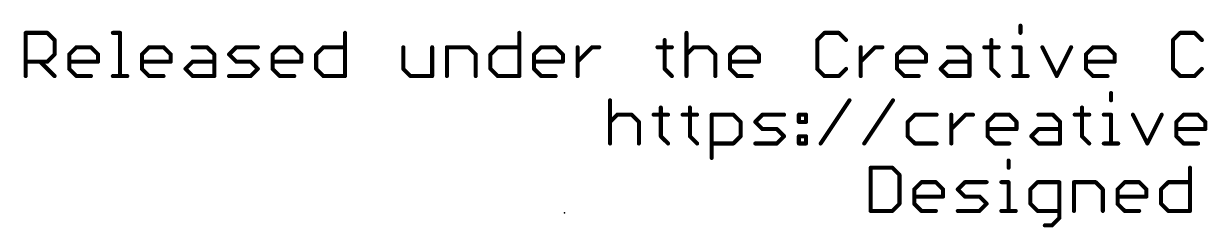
# Model space of a CAD drawing. Extents: x -4.6 to 2.4, y -0.27 to 3.4.
# Drawn here: x -4.6 to -2.849, y -0.271 to 0.031 of the extents above; entities that cross this region are included whole.
import ezdxf

# ---------------------------------------------------------------- set-up
doc = ezdxf.new("R2010")
doc.units = 0
doc.layers.add('23', color=7, linetype='CONTINUOUS')
doc.layers.add('51', color=253, linetype='CONTINUOUS')

msp = doc.modelspace()

# ---------------------------------------------------------------- linework, layer by layer
at = {"layer": '23'}
msp.add_point((-3.8, -0.25), dxfattribs=at)
at = {"layer": '51', "const_width": 0.006}
for points in [[(-4.597, -0.047), (-4.597, 0.017055)], [(-4.597, 0.017055), (-4.564973, 0.017055)], [(-4.564973, 0.017055), (-4.554297, 0.006379)], [(-4.46809, 0.017055), (-4.457414, 0.017055)], [(-4.457414, 0.017055), (-4.457414, -0.047)], [(-4.124597, 0.017055), (-4.124597, -0.047)], [(-3.866777, 0.017055), (-3.866777, -0.047)], [(-3.619433, 0.017055), (-3.619433, -0.047)], [(-3.415392, 0.017055), (-3.426068, 0.006379)], [(-3.394041, 0.017055), (-3.415392, 0.017055)], [(-3.383365, 0.006379), (-3.394041, 0.017055)], [(-3.125345, 0.02773), (-3.125345, 0.017055)], [(-2.88901, 0.017055), (-2.899686, 0.006379)], [(-2.867658, 0.017055), (-2.88901, 0.017055)], [(-2.856983, 0.006379), (-2.867658, 0.017055)], [(-4.554297, 0.006379), (-4.554297, -0.014973)], [(-3.651727, 0.006379), (-3.651727, -0.036324)], [(-3.426068, 0.006379), (-3.426068, -0.036324)], [(-3.168315, 0.006379), (-3.168315, -0.036324)], [(-2.899686, 0.006379), (-2.899686, -0.036324)], [(-4.554297, -0.014973), (-4.564973, -0.025648)], [(-4.532545, -0.014973), (-4.521869, -0.004297)], [(-4.532545, -0.036324), (-4.532545, -0.014973)], [(-4.521869, -0.004297), (-4.500518, -0.004297)], [(-4.500518, -0.004297), (-4.489842, -0.014973)], [(-4.489842, -0.014973), (-4.489842, -0.025648)], [(-4.42512, -0.014973), (-4.414444, -0.004297)], [(-4.42512, -0.036324), (-4.42512, -0.014973)], [(-4.414444, -0.004297), (-4.393093, -0.004297)], [(-4.393093, -0.004297), (-4.382417, -0.014973)], [(-4.382417, -0.014973), (-4.382417, -0.025648)], [(-4.349989, -0.004297), (-4.328638, -0.004297)], [(-4.328638, -0.004297), (-4.317962, -0.014973)], [(-4.317962, -0.014973), (-4.317962, -0.047)], [(-4.29621, -0.014973), (-4.285534, -0.004297)], [(-4.285534, -0.025648), (-4.29621, -0.014973)], [(-4.285534, -0.004297), (-4.253507, -0.004297)], [(-4.231755, -0.014973), (-4.221079, -0.004297)], [(-4.231755, -0.036324), (-4.231755, -0.014973)], [(-4.221079, -0.004297), (-4.199728, -0.004297)], [(-4.199728, -0.004297), (-4.189052, -0.014973)], [(-4.189052, -0.014973), (-4.189052, -0.025648)], [(-4.1673, -0.014973), (-4.156625, -0.004297)], [(-4.1673, -0.036324), (-4.1673, -0.014973)], [(-4.156625, -0.004297), (-4.124597, -0.004297)], [(-4.03839, -0.004297), (-4.03839, -0.036324)], [(-3.995687, -0.047), (-3.995687, -0.004297)], [(-3.973935, -0.047), (-3.973935, -0.004297)], [(-3.973935, -0.004297), (-3.941908, -0.004297)], [(-3.941908, -0.004297), (-3.931232, -0.014973)], [(-3.931232, -0.014973), (-3.931232, -0.047)], [(-3.90948, -0.014973), (-3.898805, -0.004297)], [(-3.90948, -0.036324), (-3.90948, -0.014973)], [(-3.898805, -0.004297), (-3.866777, -0.004297)], [(-3.845025, -0.014973), (-3.83435, -0.004297)], [(-3.845025, -0.036324), (-3.845025, -0.014973)], [(-3.83435, -0.004297), (-3.812998, -0.004297)], [(-3.812998, -0.004297), (-3.802322, -0.014973)], [(-3.802322, -0.014973), (-3.802322, -0.025648)], [(-3.78057, -0.047), (-3.78057, -0.004297)], [(-3.78057, -0.025648), (-3.759219, -0.004297)], [(-3.759219, -0.004297), (-3.748543, -0.004297)], [(-3.662403, -0.004297), (-3.641051, -0.004297)], [(-3.619433, -0.014973), (-3.608757, -0.004297)], [(-3.608757, -0.004297), (-3.587406, -0.004297)], [(-3.587406, -0.004297), (-3.57673, -0.014973)], [(-3.57673, -0.014973), (-3.57673, -0.047)], [(-3.554978, -0.014973), (-3.544302, -0.004297)], [(-3.554978, -0.036324), (-3.554978, -0.014973)], [(-3.544302, -0.004297), (-3.522951, -0.004297)], [(-3.522951, -0.004297), (-3.512275, -0.014973)], [(-3.512275, -0.014973), (-3.512275, -0.025648)], [(-3.361613, -0.047), (-3.361613, -0.004297)], [(-3.361613, -0.025648), (-3.340262, -0.004297)], [(-3.340262, -0.004297), (-3.329586, -0.004297)], [(-3.307901, -0.014973), (-3.297225, -0.004297)], [(-3.307901, -0.036324), (-3.307901, -0.014973)], [(-3.297225, -0.004297), (-3.275873, -0.004297)], [(-3.275873, -0.004297), (-3.265197, -0.014973)], [(-3.265197, -0.014973), (-3.265197, -0.025648)], [(-3.23277, -0.004297), (-3.211418, -0.004297)], [(-3.211418, -0.004297), (-3.200742, -0.014973)], [(-3.200742, -0.014973), (-3.200742, -0.047)], [(-3.178991, -0.004297), (-3.157639, -0.004297)], [(-3.136021, -0.004297), (-3.125345, -0.004297)], [(-3.125345, -0.004297), (-3.125345, -0.047)], [(-3.093051, -0.004297), (-3.071699, -0.047)], [(-3.071699, -0.047), (-3.050348, -0.004297)], [(-3.028596, -0.014973), (-3.01792, -0.004297)], [(-3.028596, -0.036324), (-3.028596, -0.014973)], [(-3.01792, -0.004297), (-2.996568, -0.004297)], [(-2.996568, -0.004297), (-2.985893, -0.014973)], [(-2.985893, -0.014973), (-2.985893, -0.025648)], [(-4.564973, -0.025648), (-4.597, -0.025648)], [(-4.575648, -0.025648), (-4.554297, -0.047)], [(-4.489842, -0.025648), (-4.532545, -0.025648)], [(-4.521869, -0.047), (-4.532545, -0.036324)], [(-4.382417, -0.025648), (-4.42512, -0.025648)], [(-4.414444, -0.047), (-4.42512, -0.036324)], [(-4.360665, -0.036324), (-4.349989, -0.025648)], [(-4.349989, -0.047), (-4.360665, -0.036324)], [(-4.349989, -0.025648), (-4.317962, -0.025648)], [(-4.264183, -0.025648), (-4.285534, -0.025648)], [(-4.253507, -0.036324), (-4.264183, -0.025648)], [(-4.264183, -0.047), (-4.253507, -0.036324)], [(-4.189052, -0.025648), (-4.231755, -0.025648)], [(-4.221079, -0.047), (-4.231755, -0.036324)], [(-4.156625, -0.047), (-4.1673, -0.036324)], [(-4.03839, -0.036324), (-4.027715, -0.047)], [(-3.898805, -0.047), (-3.90948, -0.036324)], [(-3.802322, -0.025648), (-3.845025, -0.025648)], [(-3.83435, -0.047), (-3.845025, -0.036324)], [(-3.651727, -0.036324), (-3.641051, -0.047)], [(-3.512275, -0.025648), (-3.554978, -0.025648)], [(-3.544302, -0.047), (-3.554978, -0.036324)], [(-3.426068, -0.036324), (-3.415392, -0.047)], [(-3.394041, -0.047), (-3.383365, -0.036324)], [(-3.265197, -0.025648), (-3.307901, -0.025648)], [(-3.297225, -0.047), (-3.307901, -0.036324)], [(-3.243446, -0.036324), (-3.23277, -0.025648)], [(-3.23277, -0.047), (-3.243446, -0.036324)], [(-3.23277, -0.025648), (-3.200742, -0.025648)], [(-3.168315, -0.036324), (-3.157639, -0.047)], [(-2.985893, -0.025648), (-3.028596, -0.025648)], [(-3.01792, -0.047), (-3.028596, -0.036324)], [(-2.899686, -0.036324), (-2.88901, -0.047)], [(-2.867658, -0.047), (-2.856983, -0.036324)], [(-4.500518, -0.047), (-4.521869, -0.047)], [(-4.46809, -0.047), (-4.446739, -0.047)], [(-4.393093, -0.047), (-4.414444, -0.047)], [(-4.317962, -0.047), (-4.349989, -0.047)], [(-4.29621, -0.047), (-4.264183, -0.047)], [(-4.199728, -0.047), (-4.221079, -0.047)], [(-4.124597, -0.047), (-4.156625, -0.047)], [(-4.027715, -0.047), (-3.995687, -0.047)], [(-3.866777, -0.047), (-3.898805, -0.047)], [(-3.812998, -0.047), (-3.83435, -0.047)], [(-3.522951, -0.047), (-3.544302, -0.047)], [(-3.415392, -0.047), (-3.394041, -0.047)], [(-3.275873, -0.047), (-3.297225, -0.047)], [(-3.200742, -0.047), (-3.23277, -0.047)], [(-3.136021, -0.047), (-3.114669, -0.047)], [(-2.996568, -0.047), (-3.01792, -0.047)], [(-2.88901, -0.047), (-2.867658, -0.047)], [(-2.99138, -0.07227), (-2.99138, -0.082945)], [(-3.732545, -0.082945), (-3.732545, -0.147)], [(-3.421013, -0.147), (-3.37831, -0.082945)], [(-3.356558, -0.147), (-3.313855, -0.082945)], [(-3.732545, -0.114973), (-3.721869, -0.104297)], [(-3.721869, -0.104297), (-3.700518, -0.104297)], [(-3.700518, -0.104297), (-3.689842, -0.114973)], [(-3.66809, -0.104297), (-3.646739, -0.104297)], [(-3.657414, -0.093621), (-3.657414, -0.136324)], [(-3.62512, -0.104297), (-3.603769, -0.104297)], [(-3.614444, -0.093621), (-3.614444, -0.136324)], [(-3.58215, -0.168352), (-3.58215, -0.104297)], [(-3.58215, -0.104297), (-3.550123, -0.104297)], [(-3.550123, -0.104297), (-3.539447, -0.114973)], [(-3.517695, -0.114973), (-3.507019, -0.104297)], [(-3.507019, -0.104297), (-3.474992, -0.104297)], [(-3.45324, -0.104297), (-3.442564, -0.104297)], [(-3.45324, -0.114973), (-3.45324, -0.104297)], [(-3.442564, -0.104297), (-3.442564, -0.114973)], [(-3.281427, -0.104297), (-3.292103, -0.114973)], [(-3.2494, -0.104297), (-3.281427, -0.104297)], [(-3.227648, -0.147), (-3.227648, -0.104297)], [(-3.227648, -0.125648), (-3.206296, -0.104297)], [(-3.206296, -0.104297), (-3.19562, -0.104297)], [(-3.173935, -0.114973), (-3.16326, -0.104297)], [(-3.16326, -0.104297), (-3.141908, -0.104297)], [(-3.141908, -0.104297), (-3.131232, -0.114973)], [(-3.098805, -0.104297), (-3.077453, -0.104297)], [(-3.077453, -0.104297), (-3.066777, -0.114973)], [(-3.045025, -0.104297), (-3.023674, -0.104297)], [(-3.03435, -0.093621), (-3.03435, -0.136324)], [(-3.002055, -0.104297), (-2.99138, -0.104297)], [(-2.99138, -0.104297), (-2.99138, -0.147)], [(-2.959085, -0.104297), (-2.937734, -0.147)], [(-2.937734, -0.147), (-2.916382, -0.104297)], [(-2.89463, -0.114973), (-2.883955, -0.104297)], [(-2.883955, -0.104297), (-2.862603, -0.104297)], [(-2.862603, -0.104297), (-2.851927, -0.114973)], [(-3.689842, -0.114973), (-3.689842, -0.147)], [(-3.539447, -0.114973), (-3.539447, -0.136324)], [(-3.507019, -0.125648), (-3.517695, -0.114973)], [(-3.442564, -0.114973), (-3.45324, -0.114973)], [(-3.292103, -0.114973), (-3.292103, -0.136324)], [(-3.173935, -0.136324), (-3.173935, -0.114973)], [(-3.131232, -0.114973), (-3.131232, -0.125648)], [(-3.066777, -0.114973), (-3.066777, -0.147)], [(-2.89463, -0.136324), (-2.89463, -0.114973)], [(-2.851927, -0.114973), (-2.851927, -0.125648)], [(-3.657414, -0.136324), (-3.646739, -0.147)], [(-3.614444, -0.136324), (-3.603769, -0.147)], [(-3.539447, -0.136324), (-3.550123, -0.147)], [(-3.485668, -0.125648), (-3.507019, -0.125648)], [(-3.474992, -0.136324), (-3.485668, -0.125648)], [(-3.485668, -0.147), (-3.474992, -0.136324)], [(-3.45324, -0.136324), (-3.442564, -0.136324)], [(-3.45324, -0.147), (-3.45324, -0.136324)], [(-3.442564, -0.136324), (-3.442564, -0.147)], [(-3.292103, -0.136324), (-3.281427, -0.147)], [(-3.131232, -0.125648), (-3.173935, -0.125648)], [(-3.16326, -0.147), (-3.173935, -0.136324)], [(-3.10948, -0.136324), (-3.098805, -0.125648)], [(-3.098805, -0.147), (-3.10948, -0.136324)], [(-3.098805, -0.125648), (-3.066777, -0.125648)], [(-3.03435, -0.136324), (-3.023674, -0.147)], [(-2.851927, -0.125648), (-2.89463, -0.125648)], [(-2.883955, -0.147), (-2.89463, -0.136324)], [(-3.550123, -0.147), (-3.58215, -0.147)], [(-3.517695, -0.147), (-3.485668, -0.147)], [(-3.442564, -0.147), (-3.45324, -0.147)], [(-3.281427, -0.147), (-3.2494, -0.147)], [(-3.141908, -0.147), (-3.16326, -0.147)], [(-3.066777, -0.147), (-3.098805, -0.147)], [(-3.002055, -0.147), (-2.980704, -0.147)], [(-2.862603, -0.147), (-2.883955, -0.147)], [(-3.142959, -0.17227), (-3.142959, -0.182945)], [(-3.347, -0.182945), (-3.347, -0.247)], [(-3.314973, -0.182945), (-3.347, -0.182945)], [(-3.304297, -0.193621), (-3.314973, -0.182945)], [(-3.304297, -0.236324), (-3.304297, -0.193621)], [(-2.874597, -0.182945), (-2.874597, -0.247)], [(-3.282545, -0.214973), (-3.271869, -0.204297)], [(-3.271869, -0.204297), (-3.250518, -0.204297)], [(-3.250518, -0.204297), (-3.239842, -0.214973)], [(-3.21809, -0.214973), (-3.207414, -0.204297)], [(-3.207414, -0.204297), (-3.175387, -0.204297)], [(-3.153635, -0.204297), (-3.142959, -0.204297)], [(-3.142959, -0.204297), (-3.142959, -0.247)], [(-3.099989, -0.204297), (-3.110665, -0.214973)], [(-3.067962, -0.204297), (-3.099989, -0.204297)], [(-3.067962, -0.257676), (-3.067962, -0.204297)], [(-3.04621, -0.247), (-3.04621, -0.204297)], [(-3.04621, -0.204297), (-3.014183, -0.204297)], [(-3.014183, -0.204297), (-3.003507, -0.214973)], [(-2.981755, -0.214973), (-2.971079, -0.204297)], [(-2.971079, -0.204297), (-2.949728, -0.204297)], [(-2.949728, -0.204297), (-2.939052, -0.214973)], [(-2.9173, -0.214973), (-2.906625, -0.204297)], [(-2.906625, -0.204297), (-2.874597, -0.204297)], [(-3.282545, -0.236324), (-3.282545, -0.214973)], [(-3.239842, -0.225648), (-3.282545, -0.225648)], [(-3.239842, -0.214973), (-3.239842, -0.225648)], [(-3.207414, -0.225648), (-3.21809, -0.214973)], [(-3.186063, -0.225648), (-3.207414, -0.225648)], [(-3.175387, -0.236324), (-3.186063, -0.225648)], [(-3.110665, -0.214973), (-3.110665, -0.236324)], [(-3.003507, -0.214973), (-3.003507, -0.247)], [(-2.981755, -0.236324), (-2.981755, -0.214973)], [(-2.939052, -0.225648), (-2.981755, -0.225648)], [(-2.939052, -0.214973), (-2.939052, -0.225648)], [(-2.9173, -0.236324), (-2.9173, -0.214973)], [(-3.347, -0.247), (-3.314973, -0.247)], [(-3.314973, -0.247), (-3.304297, -0.236324)], [(-3.271869, -0.247), (-3.282545, -0.236324)], [(-3.250518, -0.247), (-3.271869, -0.247)], [(-3.21809, -0.247), (-3.186063, -0.247)], [(-3.186063, -0.247), (-3.175387, -0.236324)], [(-3.153635, -0.247), (-3.132284, -0.247)], [(-3.110665, -0.236324), (-3.099989, -0.247)], [(-3.099989, -0.247), (-3.067962, -0.247)], [(-2.971079, -0.247), (-2.981755, -0.236324)], [(-2.949728, -0.247), (-2.971079, -0.247)], [(-2.906625, -0.247), (-2.9173, -0.236324)], [(-2.874597, -0.247), (-2.906625, -0.247)], [(-3.078638, -0.268352), (-3.067962, -0.257676)], [(-3.089314, -0.268352), (-3.078638, -0.268352)]]:
    msp.add_lwpolyline(points, dxfattribs=at)
at = {"layer": '51', "const_width": 0.003}
for points in [[(-4.5955, 0.017055, 1), (-4.5985, 0.017055)], [(-4.597, 0.018555, 1), (-4.597, 0.015555)], [(-4.563912, 0.018115, 1), (-4.566033, 0.015994)], [(-4.564973, 0.015555, 1), (-4.564973, 0.018555)], [(-4.46809, 0.018555, 1), (-4.46809, 0.015555)], [(-4.455914, 0.017055, 1), (-4.458914, 0.017055)], [(-4.457414, 0.015555, 1), (-4.457414, 0.018555)], [(-4.123097, 0.017055, 1), (-4.126097, 0.017055)], [(-3.865277, 0.017055, 1), (-3.868277, 0.017055)], [(-3.617933, 0.017055, 1), (-3.620933, 0.017055)], [(-3.415392, 0.018555, 1), (-3.415392, 0.015555)], [(-3.414332, 0.015994, 1), (-3.416453, 0.018115)], [(-3.39298, 0.018115, 1), (-3.395101, 0.015994)], [(-3.394041, 0.015555, 1), (-3.394041, 0.018555)], [(-3.123845, 0.02773, 1), (-3.126845, 0.02773)], [(-3.126845, 0.017055, 1), (-3.123845, 0.017055)], [(-2.88901, 0.018555, 1), (-2.88901, 0.015555)], [(-2.887949, 0.015994, 1), (-2.890071, 0.018115)], [(-2.866598, 0.018115, 1), (-2.868719, 0.015994)], [(-2.867658, 0.015555, 1), (-2.867658, 0.018555)], [(-4.552797, 0.006379, 1), (-4.555797, 0.006379)], [(-4.555358, 0.005318, 1), (-4.553236, 0.00744)], [(-3.650227, 0.006379, 1), (-3.653227, 0.006379)], [(-3.424568, 0.006379, 1), (-3.427568, 0.006379)], [(-3.427129, 0.00744, 1), (-3.425007, 0.005318)], [(-3.384426, 0.005318, 1), (-3.382304, 0.00744)], [(-3.166815, 0.006379, 1), (-3.169815, 0.006379)], [(-2.898186, 0.006379, 1), (-2.901186, 0.006379)], [(-2.900746, 0.00744, 1), (-2.898625, 0.005318)], [(-2.858043, 0.005318, 1), (-2.855922, 0.00744)], [(-4.555797, -0.014973, 1), (-4.552797, -0.014973)], [(-4.553236, -0.016033, 1), (-4.555358, -0.013912)], [(-4.531045, -0.014973, 1), (-4.534045, -0.014973)], [(-4.533606, -0.013912, 1), (-4.531484, -0.016033)], [(-4.521869, -0.002797, 1), (-4.521869, -0.005797)], [(-4.520809, -0.005358, 1), (-4.52293, -0.003236)], [(-4.499457, -0.003236, 1), (-4.501578, -0.005358)], [(-4.500518, -0.005797, 1), (-4.500518, -0.002797)], [(-4.488342, -0.014973, 1), (-4.491342, -0.014973)], [(-4.490903, -0.016033, 1), (-4.488781, -0.013912)], [(-4.42362, -0.014973, 1), (-4.42662, -0.014973)], [(-4.426181, -0.013912, 1), (-4.424059, -0.016033)], [(-4.414444, -0.002797, 1), (-4.414444, -0.005797)], [(-4.413384, -0.005358, 1), (-4.415505, -0.003236)], [(-4.392032, -0.003236, 1), (-4.394153, -0.005358)], [(-4.393093, -0.005797, 1), (-4.393093, -0.002797)], [(-4.380917, -0.014973, 1), (-4.383917, -0.014973)], [(-4.383478, -0.016033, 1), (-4.381356, -0.013912)], [(-4.349989, -0.002797, 1), (-4.349989, -0.005797)], [(-4.327577, -0.003236, 1), (-4.329698, -0.005358)], [(-4.328638, -0.005797, 1), (-4.328638, -0.002797)], [(-4.316462, -0.014973, 1), (-4.319462, -0.014973)], [(-4.319023, -0.016033, 1), (-4.316901, -0.013912)], [(-4.295149, -0.013912, 1), (-4.297271, -0.016033)], [(-4.297271, -0.013912, 1), (-4.295149, -0.016033)], [(-4.285534, -0.002797, 1), (-4.285534, -0.005797)], [(-4.284474, -0.005358, 1), (-4.286595, -0.003236)], [(-4.253507, -0.005797, 1), (-4.253507, -0.002797)], [(-4.230255, -0.014973, 1), (-4.233255, -0.014973)], [(-4.232816, -0.013912, 1), (-4.230695, -0.016033)], [(-4.221079, -0.002797, 1), (-4.221079, -0.005797)], [(-4.220019, -0.005358, 1), (-4.22214, -0.003236)], [(-4.198667, -0.003236, 1), (-4.200789, -0.005358)], [(-4.199728, -0.005797, 1), (-4.199728, -0.002797)], [(-4.187552, -0.014973, 1), (-4.190552, -0.014973)], [(-4.190113, -0.016033, 1), (-4.187991, -0.013912)], [(-4.1658, -0.014973, 1), (-4.1688, -0.014973)], [(-4.168361, -0.013912, 1), (-4.16624, -0.016033)], [(-4.156625, -0.002797, 1), (-4.156625, -0.005797)], [(-4.155564, -0.005358, 1), (-4.157685, -0.003236)], [(-4.124597, -0.005797, 1), (-4.124597, -0.002797)], [(-4.03689, -0.004297, 1), (-4.03989, -0.004297)], [(-3.994187, -0.004297, 1), (-3.997187, -0.004297)], [(-3.972435, -0.004297, 1), (-3.975435, -0.004297)], [(-3.973935, -0.002797, 1), (-3.973935, -0.005797)], [(-3.940847, -0.003236, 1), (-3.942969, -0.005358)], [(-3.941908, -0.005797, 1), (-3.941908, -0.002797)], [(-3.929732, -0.014973, 1), (-3.932732, -0.014973)], [(-3.932293, -0.016033, 1), (-3.930172, -0.013912)], [(-3.90798, -0.014973, 1), (-3.91098, -0.014973)], [(-3.910541, -0.013912, 1), (-3.90842, -0.016033)], [(-3.898805, -0.002797, 1), (-3.898805, -0.005797)], [(-3.897744, -0.005358, 1), (-3.899865, -0.003236)], [(-3.866777, -0.005797, 1), (-3.866777, -0.002797)], [(-3.843525, -0.014973, 1), (-3.846525, -0.014973)], [(-3.846086, -0.013912, 1), (-3.843965, -0.016033)], [(-3.83435, -0.002797, 1), (-3.83435, -0.005797)], [(-3.833289, -0.005358, 1), (-3.83541, -0.003236)], [(-3.811937, -0.003236, 1), (-3.814059, -0.005358)], [(-3.812998, -0.005797, 1), (-3.812998, -0.002797)], [(-3.800822, -0.014973, 1), (-3.803822, -0.014973)], [(-3.803383, -0.016033, 1), (-3.801262, -0.013912)], [(-3.77907, -0.004297, 1), (-3.78207, -0.004297)], [(-3.759219, -0.002797, 1), (-3.759219, -0.005797)], [(-3.758158, -0.005358, 1), (-3.76028, -0.003236)], [(-3.748543, -0.005797, 1), (-3.748543, -0.002797)], [(-3.662403, -0.002797, 1), (-3.662403, -0.005797)], [(-3.641051, -0.005797, 1), (-3.641051, -0.002797)], [(-3.620494, -0.013912, 1), (-3.618372, -0.016033)], [(-3.608757, -0.002797, 1), (-3.608757, -0.005797)], [(-3.607697, -0.005358, 1), (-3.609818, -0.003236)], [(-3.586345, -0.003236, 1), (-3.588466, -0.005358)], [(-3.587406, -0.005797, 1), (-3.587406, -0.002797)], [(-3.57523, -0.014973, 1), (-3.57823, -0.014973)], [(-3.57779, -0.016033, 1), (-3.575669, -0.013912)], [(-3.553478, -0.014973, 1), (-3.556478, -0.014973)], [(-3.556039, -0.013912, 1), (-3.553917, -0.016033)], [(-3.544302, -0.002797, 1), (-3.544302, -0.005797)], [(-3.543242, -0.005358, 1), (-3.545363, -0.003236)], [(-3.52189, -0.003236, 1), (-3.524011, -0.005358)], [(-3.522951, -0.005797, 1), (-3.522951, -0.002797)], [(-3.510775, -0.014973, 1), (-3.513775, -0.014973)], [(-3.513336, -0.016033, 1), (-3.511214, -0.013912)], [(-3.360113, -0.004297, 1), (-3.363113, -0.004297)], [(-3.340262, -0.002797, 1), (-3.340262, -0.005797)], [(-3.339201, -0.005358, 1), (-3.341322, -0.003236)], [(-3.329586, -0.005797, 1), (-3.329586, -0.002797)], [(-3.306401, -0.014973, 1), (-3.309401, -0.014973)], [(-3.308961, -0.013912, 1), (-3.30684, -0.016033)], [(-3.297225, -0.002797, 1), (-3.297225, -0.005797)], [(-3.296164, -0.005358, 1), (-3.298286, -0.003236)], [(-3.274813, -0.003236, 1), (-3.276934, -0.005358)], [(-3.275873, -0.005797, 1), (-3.275873, -0.002797)], [(-3.263697, -0.014973, 1), (-3.266697, -0.014973)], [(-3.266258, -0.016033, 1), (-3.264137, -0.013912)], [(-3.23277, -0.002797, 1), (-3.23277, -0.005797)], [(-3.210358, -0.003236, 1), (-3.212479, -0.005358)], [(-3.211418, -0.005797, 1), (-3.211418, -0.002797)], [(-3.199242, -0.014973, 1), (-3.202242, -0.014973)], [(-3.201803, -0.016033, 1), (-3.199682, -0.013912)], [(-3.178991, -0.002797, 1), (-3.178991, -0.005797)], [(-3.157639, -0.005797, 1), (-3.157639, -0.002797)], [(-3.136021, -0.002797, 1), (-3.136021, -0.005797)], [(-3.123845, -0.004297, 1), (-3.126845, -0.004297)], [(-3.125345, -0.005797, 1), (-3.125345, -0.002797)], [(-3.091709, -0.003626, 1), (-3.094392, -0.004968)], [(-3.049006, -0.004968, 1), (-3.051689, -0.003626)], [(-3.027096, -0.014973, 1), (-3.030096, -0.014973)], [(-3.029656, -0.013912, 1), (-3.027535, -0.016033)], [(-3.01792, -0.002797, 1), (-3.01792, -0.005797)], [(-3.016859, -0.005358, 1), (-3.018981, -0.003236)], [(-2.995508, -0.003236, 1), (-2.997629, -0.005358)], [(-2.996568, -0.005797, 1), (-2.996568, -0.002797)], [(-2.984393, -0.014973, 1), (-2.987393, -0.014973)], [(-2.986953, -0.016033, 1), (-2.984832, -0.013912)], [(-4.597, -0.024148, 1), (-4.597, -0.027148)], [(-4.574588, -0.024588, 1), (-4.576709, -0.026709)], [(-4.566033, -0.024588, 1), (-4.563912, -0.026709)], [(-4.564973, -0.027148, 1), (-4.564973, -0.024148)], [(-4.532545, -0.024148, 1), (-4.532545, -0.027148)], [(-4.531484, -0.035264, 1), (-4.533606, -0.037385)], [(-4.534045, -0.036324, 1), (-4.531045, -0.036324)], [(-4.491342, -0.025648, 1), (-4.488342, -0.025648)], [(-4.489842, -0.027148, 1), (-4.489842, -0.024148)], [(-4.42512, -0.024148, 1), (-4.42512, -0.027148)], [(-4.424059, -0.035264, 1), (-4.426181, -0.037385)], [(-4.42662, -0.036324, 1), (-4.42362, -0.036324)], [(-4.383917, -0.025648, 1), (-4.380917, -0.025648)], [(-4.382417, -0.027148, 1), (-4.382417, -0.024148)], [(-4.359604, -0.035264, 1), (-4.361726, -0.037385)], [(-4.361726, -0.035264, 1), (-4.359604, -0.037385)], [(-4.349989, -0.024148, 1), (-4.349989, -0.027148)], [(-4.348929, -0.026709, 1), (-4.35105, -0.024588)], [(-4.317962, -0.027148, 1), (-4.317962, -0.024148)], [(-4.285534, -0.024148, 1), (-4.285534, -0.027148)], [(-4.286595, -0.026709, 1), (-4.284474, -0.024588)], [(-4.263122, -0.024588, 1), (-4.265243, -0.026709)], [(-4.264183, -0.027148, 1), (-4.264183, -0.024148)], [(-4.252446, -0.037385, 1), (-4.254568, -0.035264)], [(-4.254568, -0.037385, 1), (-4.252446, -0.035264)], [(-4.231755, -0.024148, 1), (-4.231755, -0.027148)], [(-4.230695, -0.035264, 1), (-4.232816, -0.037385)], [(-4.233255, -0.036324, 1), (-4.230255, -0.036324)], [(-4.190552, -0.025648, 1), (-4.187552, -0.025648)], [(-4.189052, -0.027148, 1), (-4.189052, -0.024148)], [(-4.16624, -0.035264, 1), (-4.168361, -0.037385)], [(-4.1688, -0.036324, 1), (-4.1658, -0.036324)], [(-4.03733, -0.035264, 1), (-4.039451, -0.037385)], [(-4.03989, -0.036324, 1), (-4.03689, -0.036324)], [(-3.90842, -0.035264, 1), (-3.910541, -0.037385)], [(-3.91098, -0.036324, 1), (-3.90798, -0.036324)], [(-3.845025, -0.024148, 1), (-3.845025, -0.027148)], [(-3.843965, -0.035264, 1), (-3.846086, -0.037385)], [(-3.846525, -0.036324, 1), (-3.843525, -0.036324)], [(-3.803822, -0.025648, 1), (-3.800822, -0.025648)], [(-3.802322, -0.027148, 1), (-3.802322, -0.024148)], [(-3.781631, -0.024588, 1), (-3.77951, -0.026709)], [(-3.650667, -0.035264, 1), (-3.652788, -0.037385)], [(-3.653227, -0.036324, 1), (-3.650227, -0.036324)], [(-3.554978, -0.024148, 1), (-3.554978, -0.027148)], [(-3.553917, -0.035264, 1), (-3.556039, -0.037385)], [(-3.556478, -0.036324, 1), (-3.553478, -0.036324)], [(-3.513775, -0.025648, 1), (-3.510775, -0.025648)], [(-3.512275, -0.027148, 1), (-3.512275, -0.024148)], [(-3.425007, -0.035264, 1), (-3.427129, -0.037385)], [(-3.427568, -0.036324, 1), (-3.424568, -0.036324)], [(-3.382304, -0.037385, 1), (-3.384426, -0.035264)], [(-3.362674, -0.024588, 1), (-3.360552, -0.026709)], [(-3.307901, -0.024148, 1), (-3.307901, -0.027148)], [(-3.309401, -0.036324, 1), (-3.306401, -0.036324)], [(-3.30684, -0.035264, 1), (-3.308961, -0.037385)], [(-3.266697, -0.025648, 1), (-3.263697, -0.025648)], [(-3.265197, -0.027148, 1), (-3.265197, -0.024148)], [(-3.242385, -0.035264, 1), (-3.244506, -0.037385)], [(-3.244506, -0.035264, 1), (-3.242385, -0.037385)], [(-3.23277, -0.024148, 1), (-3.23277, -0.027148)], [(-3.231709, -0.026709, 1), (-3.233831, -0.024588)], [(-3.200742, -0.027148, 1), (-3.200742, -0.024148)], [(-3.167254, -0.035264, 1), (-3.169376, -0.037385)], [(-3.169815, -0.036324, 1), (-3.166815, -0.036324)], [(-3.028596, -0.024148, 1), (-3.028596, -0.027148)], [(-3.030096, -0.036324, 1), (-3.027096, -0.036324)], [(-3.027535, -0.035264, 1), (-3.029656, -0.037385)], [(-2.987393, -0.025648, 1), (-2.984393, -0.025648)], [(-2.985893, -0.027148, 1), (-2.985893, -0.024148)], [(-2.901186, -0.036324, 1), (-2.898186, -0.036324)], [(-2.898625, -0.035264, 1), (-2.900746, -0.037385)], [(-2.855922, -0.037385, 1), (-2.858043, -0.035264)], [(-4.5985, -0.047, 1), (-4.5955, -0.047)], [(-4.555358, -0.048061, 1), (-4.553236, -0.045939)], [(-4.521869, -0.0455, 1), (-4.521869, -0.0485)], [(-4.52293, -0.048061, 1), (-4.520809, -0.045939)], [(-4.500518, -0.0485, 1), (-4.500518, -0.0455)], [(-4.46809, -0.0455, 1), (-4.46809, -0.0485)], [(-4.458914, -0.047, 1), (-4.455914, -0.047)], [(-4.446739, -0.0485, 1), (-4.446739, -0.0455)], [(-4.414444, -0.0455, 1), (-4.414444, -0.0485)], [(-4.415505, -0.048061, 1), (-4.413384, -0.045939)], [(-4.393093, -0.0485, 1), (-4.393093, -0.0455)], [(-4.349989, -0.0455, 1), (-4.349989, -0.0485)], [(-4.35105, -0.048061, 1), (-4.348929, -0.045939)], [(-4.319462, -0.047, 1), (-4.316462, -0.047)], [(-4.317962, -0.0485, 1), (-4.317962, -0.0455)], [(-4.29621, -0.0455, 1), (-4.29621, -0.0485)], [(-4.265243, -0.045939, 1), (-4.263122, -0.048061)], [(-4.264183, -0.0485, 1), (-4.264183, -0.0455)], [(-4.221079, -0.0455, 1), (-4.221079, -0.0485)], [(-4.22214, -0.048061, 1), (-4.220019, -0.045939)], [(-4.199728, -0.0485, 1), (-4.199728, -0.0455)], [(-4.156625, -0.0455, 1), (-4.156625, -0.0485)], [(-4.157685, -0.048061, 1), (-4.155564, -0.045939)], [(-4.126097, -0.047, 1), (-4.123097, -0.047)], [(-4.124597, -0.0485, 1), (-4.124597, -0.0455)], [(-4.027715, -0.0455, 1), (-4.027715, -0.0485)], [(-4.028775, -0.048061, 1), (-4.026654, -0.045939)], [(-3.997187, -0.047, 1), (-3.994187, -0.047)], [(-3.995687, -0.0485, 1), (-3.995687, -0.0455)], [(-3.975435, -0.047, 1), (-3.972435, -0.047)], [(-3.932732, -0.047, 1), (-3.929732, -0.047)], [(-3.898805, -0.0455, 1), (-3.898805, -0.0485)], [(-3.899865, -0.048061, 1), (-3.897744, -0.045939)], [(-3.868277, -0.047, 1), (-3.865277, -0.047)], [(-3.866777, -0.0485, 1), (-3.866777, -0.0455)], [(-3.83435, -0.0455, 1), (-3.83435, -0.0485)], [(-3.83541, -0.048061, 1), (-3.833289, -0.045939)], [(-3.812998, -0.0485, 1), (-3.812998, -0.0455)], [(-3.78207, -0.047, 1), (-3.77907, -0.047)], [(-3.642112, -0.048061, 1), (-3.639991, -0.045939)], [(-3.620933, -0.047, 1), (-3.617933, -0.047)], [(-3.57823, -0.047, 1), (-3.57523, -0.047)], [(-3.544302, -0.0455, 1), (-3.544302, -0.0485)], [(-3.545363, -0.048061, 1), (-3.543242, -0.045939)], [(-3.522951, -0.0485, 1), (-3.522951, -0.0455)], [(-3.415392, -0.0455, 1), (-3.415392, -0.0485)], [(-3.416453, -0.048061, 1), (-3.414332, -0.045939)], [(-3.395101, -0.045939, 1), (-3.39298, -0.048061)], [(-3.394041, -0.0485, 1), (-3.394041, -0.0455)], [(-3.363113, -0.047, 1), (-3.360113, -0.047)], [(-3.297225, -0.0455, 1), (-3.297225, -0.0485)], [(-3.298286, -0.048061, 1), (-3.296164, -0.045939)], [(-3.275873, -0.0485, 1), (-3.275873, -0.0455)], [(-3.23277, -0.0455, 1), (-3.23277, -0.0485)], [(-3.233831, -0.048061, 1), (-3.231709, -0.045939)], [(-3.202242, -0.047, 1), (-3.199242, -0.047)], [(-3.200742, -0.0485, 1), (-3.200742, -0.0455)], [(-3.1587, -0.048061, 1), (-3.156578, -0.045939)], [(-3.136021, -0.0455, 1), (-3.136021, -0.0485)], [(-3.126845, -0.047, 1), (-3.123845, -0.047)], [(-3.114669, -0.0485, 1), (-3.114669, -0.0455)], [(-3.073041, -0.046329, 1), (-3.070358, -0.047671)], [(-3.073041, -0.047671, 1), (-3.070358, -0.046329)], [(-3.01792, -0.0455, 1), (-3.01792, -0.0485)], [(-3.018981, -0.048061, 1), (-3.016859, -0.045939)], [(-2.996568, -0.0485, 1), (-2.996568, -0.0455)], [(-2.88901, -0.0455, 1), (-2.88901, -0.0485)], [(-2.890071, -0.048061, 1), (-2.887949, -0.045939)], [(-2.868719, -0.045939, 1), (-2.866598, -0.048061)], [(-2.867658, -0.0485, 1), (-2.867658, -0.0455)], [(-2.98988, -0.07227, 1), (-2.99288, -0.07227)], [(-3.731045, -0.082945, 1), (-3.734045, -0.082945)], [(-3.377061, -0.083777, 1), (-3.379558, -0.082113)], [(-3.312607, -0.083777, 1), (-3.315103, -0.082113)], [(-2.99288, -0.082945, 1), (-2.98988, -0.082945)], [(-3.721869, -0.102797, 1), (-3.721869, -0.105797)], [(-3.720809, -0.105358, 1), (-3.72293, -0.103236)], [(-3.699457, -0.103236, 1), (-3.701578, -0.105358)], [(-3.700518, -0.105797, 1), (-3.700518, -0.102797)], [(-3.66809, -0.102797, 1), (-3.66809, -0.105797)], [(-3.655914, -0.093621, 1), (-3.658914, -0.093621)], [(-3.646739, -0.105797, 1), (-3.646739, -0.102797)], [(-3.62512, -0.102797, 1), (-3.62512, -0.105797)], [(-3.612944, -0.093621, 1), (-3.615944, -0.093621)], [(-3.603769, -0.105797, 1), (-3.603769, -0.102797)], [(-3.58065, -0.104297, 1), (-3.58365, -0.104297)], [(-3.58215, -0.102797, 1), (-3.58215, -0.105797)], [(-3.549062, -0.103236, 1), (-3.551183, -0.105358)], [(-3.550123, -0.105797, 1), (-3.550123, -0.102797)], [(-3.507019, -0.102797, 1), (-3.507019, -0.105797)], [(-3.505959, -0.105358, 1), (-3.50808, -0.103236)], [(-3.474992, -0.105797, 1), (-3.474992, -0.102797)], [(-3.45324, -0.102797, 1), (-3.45324, -0.105797)], [(-3.45174, -0.104297, 1), (-3.45474, -0.104297)], [(-3.441064, -0.104297, 1), (-3.444064, -0.104297)], [(-3.442564, -0.105797, 1), (-3.442564, -0.102797)], [(-3.281427, -0.102797, 1), (-3.281427, -0.105797)], [(-3.280366, -0.105358, 1), (-3.282488, -0.103236)], [(-3.2494, -0.105797, 1), (-3.2494, -0.102797)], [(-3.226148, -0.104297, 1), (-3.229148, -0.104297)], [(-3.206296, -0.102797, 1), (-3.206296, -0.105797)], [(-3.205236, -0.105358, 1), (-3.207357, -0.103236)], [(-3.19562, -0.105797, 1), (-3.19562, -0.102797)], [(-3.16326, -0.102797, 1), (-3.16326, -0.105797)], [(-3.162199, -0.105358, 1), (-3.16432, -0.103236)], [(-3.140847, -0.103236, 1), (-3.142969, -0.105358)], [(-3.141908, -0.105797, 1), (-3.141908, -0.102797)], [(-3.098805, -0.102797, 1), (-3.098805, -0.105797)], [(-3.076392, -0.103236, 1), (-3.078514, -0.105358)], [(-3.077453, -0.105797, 1), (-3.077453, -0.102797)], [(-3.045025, -0.102797, 1), (-3.045025, -0.105797)], [(-3.03285, -0.093621, 1), (-3.03585, -0.093621)], [(-3.023674, -0.105797, 1), (-3.023674, -0.102797)], [(-3.002055, -0.102797, 1), (-3.002055, -0.105797)], [(-2.98988, -0.104297, 1), (-2.99288, -0.104297)], [(-2.99138, -0.105797, 1), (-2.99138, -0.102797)], [(-2.957744, -0.103626, 1), (-2.960427, -0.104968)], [(-2.915041, -0.104968, 1), (-2.917724, -0.103626)], [(-2.883955, -0.102797, 1), (-2.883955, -0.105797)], [(-2.882894, -0.105358, 1), (-2.885015, -0.103236)], [(-2.861542, -0.103236, 1), (-2.863664, -0.105358)], [(-2.862603, -0.105797, 1), (-2.862603, -0.102797)], [(-3.733606, -0.113912, 1), (-3.731484, -0.116033)], [(-3.688342, -0.114973, 1), (-3.691342, -0.114973)], [(-3.690903, -0.116033, 1), (-3.688781, -0.113912)], [(-3.537947, -0.114973, 1), (-3.540947, -0.114973)], [(-3.540508, -0.116033, 1), (-3.538386, -0.113912)], [(-3.516634, -0.113912, 1), (-3.518756, -0.116033)], [(-3.518756, -0.113912, 1), (-3.516634, -0.116033)], [(-3.45324, -0.113473, 1), (-3.45324, -0.116473)], [(-3.45474, -0.114973, 1), (-3.45174, -0.114973)], [(-3.444064, -0.114973, 1), (-3.441064, -0.114973)], [(-3.442564, -0.116473, 1), (-3.442564, -0.113473)], [(-3.290603, -0.114973, 1), (-3.293603, -0.114973)], [(-3.293163, -0.113912, 1), (-3.291042, -0.116033)], [(-3.172435, -0.114973, 1), (-3.175435, -0.114973)], [(-3.174996, -0.113912, 1), (-3.172875, -0.116033)], [(-3.129732, -0.114973, 1), (-3.132732, -0.114973)], [(-3.132293, -0.116033, 1), (-3.130172, -0.113912)], [(-3.065277, -0.114973, 1), (-3.068277, -0.114973)], [(-3.067838, -0.116033, 1), (-3.065717, -0.113912)], [(-2.89313, -0.114973, 1), (-2.89613, -0.114973)], [(-2.895691, -0.113912, 1), (-2.89357, -0.116033)], [(-2.850427, -0.114973, 1), (-2.853427, -0.114973)], [(-2.852988, -0.116033, 1), (-2.850867, -0.113912)], [(-3.656354, -0.135264, 1), (-3.658475, -0.137385)], [(-3.658914, -0.136324, 1), (-3.655914, -0.136324)], [(-3.613384, -0.135264, 1), (-3.615505, -0.137385)], [(-3.615944, -0.136324, 1), (-3.612944, -0.136324)], [(-3.540947, -0.136324, 1), (-3.537947, -0.136324)], [(-3.538386, -0.137385, 1), (-3.540508, -0.135264)], [(-3.507019, -0.124148, 1), (-3.507019, -0.127148)], [(-3.50808, -0.126709, 1), (-3.505959, -0.124588)], [(-3.484607, -0.124588, 1), (-3.486728, -0.126709)], [(-3.485668, -0.127148, 1), (-3.485668, -0.124148)], [(-3.473931, -0.137385, 1), (-3.476053, -0.135264)], [(-3.476053, -0.137385, 1), (-3.473931, -0.135264)], [(-3.45324, -0.134824, 1), (-3.45324, -0.137824)], [(-3.45174, -0.136324, 1), (-3.45474, -0.136324)], [(-3.441064, -0.136324, 1), (-3.444064, -0.136324)], [(-3.442564, -0.137824, 1), (-3.442564, -0.134824)], [(-3.293603, -0.136324, 1), (-3.290603, -0.136324)], [(-3.291042, -0.135264, 1), (-3.293163, -0.137385)], [(-3.228708, -0.124588, 1), (-3.226587, -0.126709)], [(-3.173935, -0.124148, 1), (-3.173935, -0.127148)], [(-3.172875, -0.135264, 1), (-3.174996, -0.137385)], [(-3.175435, -0.136324, 1), (-3.172435, -0.136324)], [(-3.132732, -0.125648, 1), (-3.129732, -0.125648)], [(-3.131232, -0.127148, 1), (-3.131232, -0.124148)], [(-3.10842, -0.135264, 1), (-3.110541, -0.137385)], [(-3.110541, -0.135264, 1), (-3.10842, -0.137385)], [(-3.098805, -0.124148, 1), (-3.098805, -0.127148)], [(-3.097744, -0.126709, 1), (-3.099865, -0.124588)], [(-3.066777, -0.127148, 1), (-3.066777, -0.124148)], [(-3.03585, -0.136324, 1), (-3.03285, -0.136324)], [(-3.033289, -0.135264, 1), (-3.03541, -0.137385)], [(-2.89463, -0.124148, 1), (-2.89463, -0.127148)], [(-2.89357, -0.135264, 1), (-2.895691, -0.137385)], [(-2.89613, -0.136324, 1), (-2.89313, -0.136324)], [(-2.853427, -0.125648, 1), (-2.850427, -0.125648)], [(-2.851927, -0.127148, 1), (-2.851927, -0.124148)], [(-3.734045, -0.147, 1), (-3.731045, -0.147)], [(-3.691342, -0.147, 1), (-3.688342, -0.147)], [(-3.647799, -0.148061, 1), (-3.645678, -0.145939)], [(-3.604829, -0.148061, 1), (-3.602708, -0.145939)], [(-3.58215, -0.1455, 1), (-3.58215, -0.1485)], [(-3.551183, -0.145939, 1), (-3.549062, -0.148061)], [(-3.550123, -0.1485, 1), (-3.550123, -0.1455)], [(-3.517695, -0.1455, 1), (-3.517695, -0.1485)], [(-3.486728, -0.145939, 1), (-3.484607, -0.148061)], [(-3.485668, -0.1485, 1), (-3.485668, -0.1455)], [(-3.45324, -0.1455, 1), (-3.45324, -0.1485)], [(-3.45474, -0.147, 1), (-3.45174, -0.147)], [(-3.444064, -0.147, 1), (-3.441064, -0.147)], [(-3.442564, -0.1485, 1), (-3.442564, -0.1455)], [(-3.422261, -0.146168, 1), (-3.419765, -0.147832)], [(-3.357806, -0.146168, 1), (-3.35531, -0.147832)], [(-3.281427, -0.1455, 1), (-3.281427, -0.1485)], [(-3.282488, -0.148061, 1), (-3.280366, -0.145939)], [(-3.2494, -0.1485, 1), (-3.2494, -0.1455)], [(-3.229148, -0.147, 1), (-3.226148, -0.147)], [(-3.16326, -0.1455, 1), (-3.16326, -0.1485)], [(-3.16432, -0.148061, 1), (-3.162199, -0.145939)], [(-3.141908, -0.1485, 1), (-3.141908, -0.1455)], [(-3.098805, -0.1455, 1), (-3.098805, -0.1485)], [(-3.099865, -0.148061, 1), (-3.097744, -0.145939)], [(-3.068277, -0.147, 1), (-3.065277, -0.147)], [(-3.066777, -0.1485, 1), (-3.066777, -0.1455)], [(-3.024734, -0.148061, 1), (-3.022613, -0.145939)], [(-3.002055, -0.1455, 1), (-3.002055, -0.1485)], [(-2.99288, -0.147, 1), (-2.98988, -0.147)], [(-2.980704, -0.1485, 1), (-2.980704, -0.1455)], [(-2.939076, -0.146329, 1), (-2.936392, -0.147671)], [(-2.939076, -0.147671, 1), (-2.936392, -0.146329)], [(-2.883955, -0.1455, 1), (-2.883955, -0.1485)], [(-2.885015, -0.148061, 1), (-2.882894, -0.145939)], [(-2.862603, -0.1485, 1), (-2.862603, -0.1455)], [(-3.58365, -0.168352, 1), (-3.58065, -0.168352)], [(-3.141459, -0.17227, 1), (-3.144459, -0.17227)], [(-3.3455, -0.182945, 1), (-3.3485, -0.182945)], [(-3.347, -0.181445, 1), (-3.347, -0.184445)], [(-3.313912, -0.181885, 1), (-3.316033, -0.184006)], [(-3.314973, -0.184445, 1), (-3.314973, -0.181445)], [(-3.302797, -0.193621, 1), (-3.305797, -0.193621)], [(-3.305358, -0.194682, 1), (-3.303236, -0.19256)], [(-3.144459, -0.182945, 1), (-3.141459, -0.182945)], [(-2.873097, -0.182945, 1), (-2.876097, -0.182945)], [(-3.271869, -0.202797, 1), (-3.271869, -0.205797)], [(-3.270809, -0.205358, 1), (-3.27293, -0.203236)], [(-3.249457, -0.203236, 1), (-3.251578, -0.205358)], [(-3.250518, -0.205797, 1), (-3.250518, -0.202797)], [(-3.207414, -0.202797, 1), (-3.207414, -0.205797)], [(-3.206354, -0.205358, 1), (-3.208475, -0.203236)], [(-3.175387, -0.205797, 1), (-3.175387, -0.202797)], [(-3.153635, -0.202797, 1), (-3.153635, -0.205797)], [(-3.141459, -0.204297, 1), (-3.144459, -0.204297)], [(-3.142959, -0.205797, 1), (-3.142959, -0.202797)], [(-3.099989, -0.202797, 1), (-3.099989, -0.205797)], [(-3.098929, -0.205358, 1), (-3.10105, -0.203236)], [(-3.066462, -0.204297, 1), (-3.069462, -0.204297)], [(-3.067962, -0.205797, 1), (-3.067962, -0.202797)], [(-3.04471, -0.204297, 1), (-3.04771, -0.204297)], [(-3.04621, -0.202797, 1), (-3.04621, -0.205797)], [(-3.013122, -0.203236, 1), (-3.015243, -0.205358)], [(-3.014183, -0.205797, 1), (-3.014183, -0.202797)], [(-2.971079, -0.202797, 1), (-2.971079, -0.205797)], [(-2.970019, -0.205358, 1), (-2.97214, -0.203236)], [(-2.948667, -0.203236, 1), (-2.950789, -0.205358)], [(-2.949728, -0.205797, 1), (-2.949728, -0.202797)], [(-2.906625, -0.202797, 1), (-2.906625, -0.205797)], [(-2.905564, -0.205358, 1), (-2.907685, -0.203236)], [(-2.874597, -0.205797, 1), (-2.874597, -0.202797)], [(-3.281045, -0.214973, 1), (-3.284045, -0.214973)], [(-3.283606, -0.213912, 1), (-3.281484, -0.216033)], [(-3.282545, -0.224148, 1), (-3.282545, -0.227148)], [(-3.238342, -0.214973, 1), (-3.241342, -0.214973)], [(-3.241342, -0.225648, 1), (-3.238342, -0.225648)], [(-3.240903, -0.216033, 1), (-3.238781, -0.213912)], [(-3.239842, -0.227148, 1), (-3.239842, -0.224148)], [(-3.217029, -0.213912, 1), (-3.219151, -0.216033)], [(-3.219151, -0.213912, 1), (-3.217029, -0.216033)], [(-3.207414, -0.224148, 1), (-3.207414, -0.227148)], [(-3.208475, -0.226709, 1), (-3.206354, -0.224588)], [(-3.185002, -0.224588, 1), (-3.187123, -0.226709)], [(-3.186063, -0.227148, 1), (-3.186063, -0.224148)], [(-3.109165, -0.214973, 1), (-3.112165, -0.214973)], [(-3.111726, -0.213912, 1), (-3.109604, -0.216033)], [(-3.002007, -0.214973, 1), (-3.005007, -0.214973)], [(-3.004568, -0.216033, 1), (-3.002446, -0.213912)], [(-2.980255, -0.214973, 1), (-2.983255, -0.214973)], [(-2.982816, -0.213912, 1), (-2.980695, -0.216033)], [(-2.981755, -0.224148, 1), (-2.981755, -0.227148)], [(-2.937552, -0.214973, 1), (-2.940552, -0.214973)], [(-2.940552, -0.225648, 1), (-2.937552, -0.225648)], [(-2.940113, -0.216033, 1), (-2.937991, -0.213912)], [(-2.939052, -0.227148, 1), (-2.939052, -0.224148)], [(-2.9158, -0.214973, 1), (-2.9188, -0.214973)], [(-2.918361, -0.213912, 1), (-2.91624, -0.216033)], [(-3.347, -0.2455, 1), (-3.347, -0.2485)], [(-3.316033, -0.245939, 1), (-3.313912, -0.248061)], [(-3.314973, -0.2485, 1), (-3.314973, -0.2455)], [(-3.305797, -0.236324, 1), (-3.302797, -0.236324)], [(-3.303236, -0.237385, 1), (-3.305358, -0.235264)], [(-3.281484, -0.235264, 1), (-3.283606, -0.237385)], [(-3.284045, -0.236324, 1), (-3.281045, -0.236324)], [(-3.271869, -0.2455, 1), (-3.271869, -0.2485)], [(-3.27293, -0.248061, 1), (-3.270809, -0.245939)], [(-3.250518, -0.2485, 1), (-3.250518, -0.2455)], [(-3.21809, -0.2455, 1), (-3.21809, -0.2485)], [(-3.187123, -0.245939, 1), (-3.185002, -0.248061)], [(-3.186063, -0.2485, 1), (-3.186063, -0.2455)], [(-3.174326, -0.237385, 1), (-3.176448, -0.235264)], [(-3.176448, -0.237385, 1), (-3.174326, -0.235264)], [(-3.153635, -0.2455, 1), (-3.153635, -0.2485)], [(-3.132284, -0.2485, 1), (-3.132284, -0.2455)], [(-3.109604, -0.235264, 1), (-3.111726, -0.237385)], [(-3.112165, -0.236324, 1), (-3.109165, -0.236324)], [(-3.099989, -0.2455, 1), (-3.099989, -0.2485)], [(-3.10105, -0.248061, 1), (-3.098929, -0.245939)], [(-3.067962, -0.2485, 1), (-3.067962, -0.2455)], [(-2.980695, -0.235264, 1), (-2.982816, -0.237385)], [(-2.983255, -0.236324, 1), (-2.980255, -0.236324)], [(-2.971079, -0.2455, 1), (-2.971079, -0.2485)], [(-2.97214, -0.248061, 1), (-2.970019, -0.245939)], [(-2.949728, -0.2485, 1), (-2.949728, -0.2455)], [(-2.91624, -0.235264, 1), (-2.918361, -0.237385)], [(-2.9188, -0.236324, 1), (-2.9158, -0.236324)], [(-2.906625, -0.2455, 1), (-2.906625, -0.2485)], [(-2.907685, -0.248061, 1), (-2.905564, -0.245939)], [(-2.874597, -0.2485, 1), (-2.874597, -0.2455)], [(-3.3485, -0.247, 1), (-3.3455, -0.247)], [(-3.144459, -0.247, 1), (-3.141459, -0.247)], [(-3.069462, -0.257676, 1), (-3.066462, -0.257676)], [(-3.066901, -0.258736, 1), (-3.069023, -0.256615)], [(-3.04771, -0.247, 1), (-3.04471, -0.247)], [(-3.005007, -0.247, 1), (-3.002007, -0.247)], [(-2.876097, -0.247, 1), (-2.873097, -0.247)], [(-3.089314, -0.266852, 1), (-3.089314, -0.269852)], [(-3.079698, -0.267291, 1), (-3.077577, -0.269412)], [(-3.078638, -0.269852, 1), (-3.078638, -0.266852)]]:
    msp.add_lwpolyline(points, format="xyb", dxfattribs=at)

doc.saveas('drawing.dxf')
